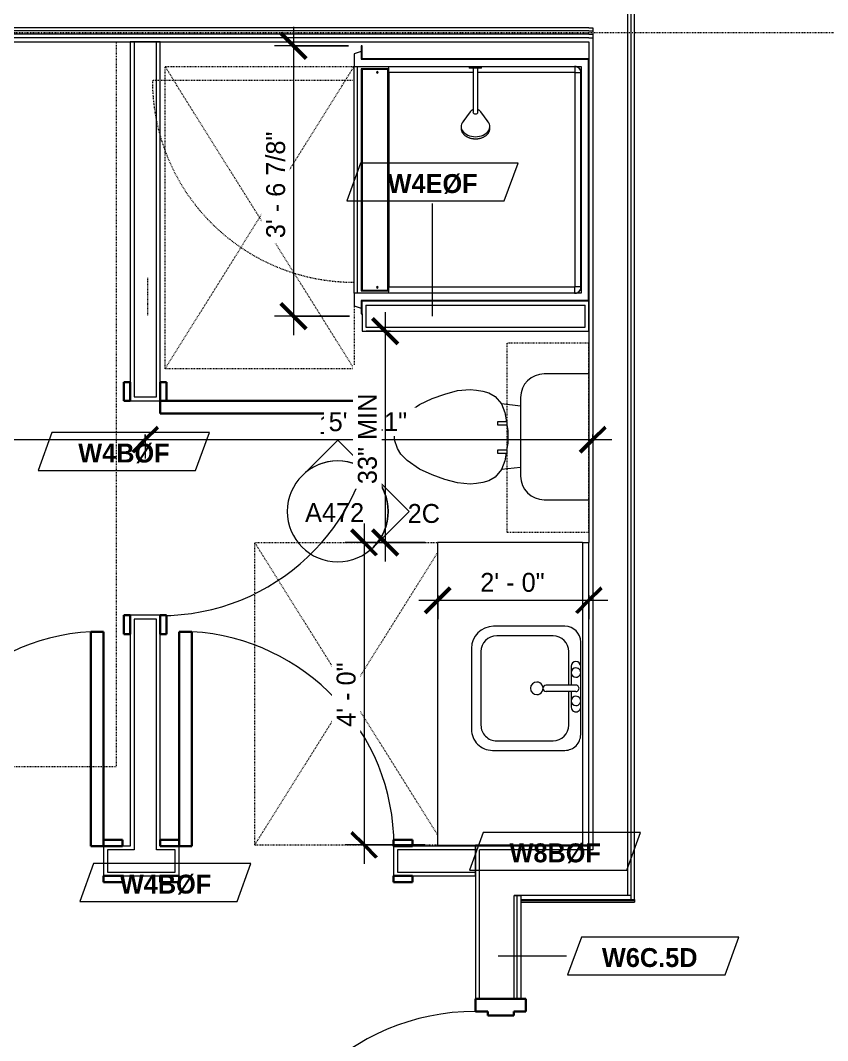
# Model space of a CAD drawing. Header units: inches. Extents: x -4010 to -1814, y 9846 to 12241.
# Drawn here: x -3577.5 to -3449.4, y 10387.3 to 10549.2 of the extents above; entities that cross this region are included whole.
import ezdxf

# ---------------------------------------------------------------- set-up
doc = ezdxf.new("R2010")
doc.units = ezdxf.units.IN
doc.header["$MEASUREMENT"] = 0
for name, pattern in [('Dash', [0.25, 0.125, -0.125]), ('Dash 3_32_', [0.1875, 0.09375, -0.09375]), ('Dash_2_', [0.25, 0.125, -0.125])]:
    doc.linetypes.add(name, pattern=pattern)
for name, color, linetype, lineweight in [('0-1', 7, 'Continuous', 5), ('0-2', 7, 'Continuous', 9), ('A-ANNO-DIMS', 211, 'Continuous', 9), ('A-ANNO-DIMS-32', 211, 'Continuous', 9), ('A-DETL-1', 90, 'Dash 3_32_', 18), ('A-DOOR-1', 7, 'Continuous', 9), ('A-DOOR-2', 10, 'Continuous', 30), ('A-DOOR-3', 31, 'Continuous', 9), ('A-DOOR-4', 31, 'Continuous', 30), ('A-DOOR-FRAM-2', 10, 'Continuous', 30), ('A-DOOR-FRAM-3', 31, 'Continuous', 30), ('A-GENM', 5, 'Continuous', 9), ('A-GENM-HDLN', 13, 'Dash', 9), ('A-WALL', 113, 'Continuous', 18), ('A-WALL-2', 250, 'Continuous', 18), ('A-WALL-3', 113, 'Continuous', 9), ('A-WALL-IDEN', 211, 'Continuous', 9), ('G-ANNO-SYMB-3', 111, 'Continuous', 9), ('G-ANNO-SYMB-4', 111, 'Dash_2_', 9), ('I-FURN', 30, 'Continuous', 9), ('I-FURN-HDLN', 30, 'Dash', 9), ('I-WALL-3', 7, 'Continuous', 9), ('I-WALL-4', 2, 'Continuous', 9), ('P-SANR-FIXT', 6, 'Continuous', 9), ('P-SANR-FIXT-HDLN', 131, 'Dash', 9), ('Q-CASE', 31, 'Continuous', 9), ('Q-CASE-3', 31, 'Dash', 9)]:
    doc.layers.add(name, color=color, linetype=linetype, lineweight=lineweight)
doc.styles.add('Century Gothic', font='ufonts.com_century-gothic.ttf', dxfattribs={"height": 3})
doc.styles.add('Century Gothic_B_1', font='GOTHICB.TTF', dxfattribs={"height": 3})
doc.dimstyles.new('OD_1__HACK_2', dxfattribs={"dimscale": 12, "dimtxt": 3.132505, "dimasz": 0.333333, "dimexe": 0.25, "dimexo": 0.166667, "dimgap": 0.041667, "dimtad": 1, "dimdec": 4, "dimrnd": 0.0625, "dimzin": 3, "dimdsep": 46, "dimlunit": 4, "dimtxsty": 'Century Gothic', "dimblk1": 'OBLIQUE', "dimblk2": 'OBLIQUE', "dimsah": 1, "dimcen": 0.09, "dimdle": 0.25, "dimazin": 0, "dimtfac": 1, "dimtdec": 4, "dimtix": 1, "dimtmove": 0, "dimatfit": 3, "dimfxl": 1, "dimtvp": 1, "dimtfill": 1, "dimfrac": 2, "dimtolj": 1, "dimtzin": 0, "dimarcsym": 2})
doc.dimstyles.new('OD_1__HACK_2_1', dxfattribs={"dimscale": 12, "dimtxt": 3.132505, "dimasz": 0.333333, "dimexe": 0.25, "dimexo": 0.166667, "dimgap": 0.041667, "dimtad": 1, "dimdec": 4, "dimrnd": 0.0625, "dimzin": 3, "dimdsep": 46, "dimlunit": 4, "dimtxsty": 'Century Gothic', "dimblk1": 'OBLIQUE', "dimblk2": 'OBLIQUE', "dimsah": 1, "dimcen": 0.09, "dimdle": 0.25, "dimazin": 0, "dimtfac": 1, "dimtdec": 4, "dimtix": 1, "dimtmove": 0, "dimatfit": 3, "dimfxl": 1, "dimtvp": 1, "dimtfill": 1, "dimfrac": 2, "dimtolj": 1, "dimtzin": 0, "dimarcsym": 2})

# ---------------------------------------------------------------- blocks, each defined once
blk = doc.blocks.new('Basic Wall _ INT - W8BØF - _5_8 GYP - 2X8 WOOD_BATT_ - 5_8 GYP_ - ___-2320037-UNIT PLANS - 1ST FLOOR')
at = {"layer": 'I-WALL-3'}
for p, q in [((-3505.3, 10418.29), (-3505.3, 10418.32)), ((-3487.3, 10418.29), (-3505.3, 10418.29)), ((-3505.3, 10418.21), (-3505.3, 10418.29)), ((-3505.3, 10418.16), (-3505.3, 10418.21))]:
    blk.add_line(p, q, dxfattribs=at)
blk = doc.blocks.new('Basic Wall _ INT - W8BØF - _5_8 GYP - 2X8 WOOD_BATT_ - 5_8 GYP_ - ___-2320036-UNIT PLANS - 1ST FLOOR')
at = {"layer": 'I-WALL-3'}
for p, q in [((-3498.05, 10409.54), (-3480.05, 10409.54)), ((-3498.05, 10409.25), (-3480.05, 10409.25)), ((-3480.05, 10409.66), (-3480.05, 10409.62)), ((-3480.05, 10409.62), (-3480.05, 10409.54)), ((-3480.05, 10409.54), (-3480.05, 10409.25))]:
    blk.add_line(p, q, dxfattribs=at)
blk = doc.blocks.new('HOLLOW METAL - UNIT DOOR-2191977-UNIT PLANS - 1ST FLOOR')
at = {"layer": 'A-DOOR-1'}
blk.add_arc((18, -3.875), 36, 180, 270, dxfattribs=at)
at = {"layer": 'A-DOOR-2'}
for p, q in [((16.25, -3.875), (18, -3.875)), ((16.25, -39.875), (16.25, -3.875)), ((18, -3.875), (18, -39.875)), ((18, -39.875), (16.25, -39.875))]:
    blk.add_line(p, q, dxfattribs=at)
at = {"layer": 'A-DOOR-FRAM-2'}
for p, q in [((-20, 4.125), (-18, 4.125)), ((-20, -3.875), (-20, 4.125)), ((-18, 4.125), (-18, 2.1875)), ((18, 4.125), (20, 4.125)), ((18, 2.1875), (18, 4.125)), ((20, 4.125), (20, -3.875)), ((-18, 2.1875), (-17.375, 2.1875)), ((-17.375, 2.1875), (-17.375, -1.9375)), ((17.375, 2.1875), (18, 2.1875)), ((17.375, -1.9375), (17.375, 2.1875)), ((-18, -1.9375), (-18, -3.875)), ((-17.375, -1.9375), (-18, -1.9375)), ((18, -1.9375), (17.375, -1.9375)), ((18, -3.875), (18, -1.9375)), ((-18, -3.875), (-20, -3.875)), ((20, -3.875), (18, -3.875))]:
    blk.add_line(p, q, dxfattribs=at)
blk = doc.blocks.new('CTR - 1st Phase - Common Walls_rvt-1-UNIT PLANS - 1ST FLOOR')
at = {"layer": 'A-WALL-2'}
for p, q in [((-3481.17, 10644.28), (-3481.17, 10418.16)), ((-3480.67, 10644.28), (-3480.67, 10418.16)), ((-3487.3, 10548), (-3823.82, 10548)), ((-3487.3, 10548), (-3486.67, 10548)), ((-3486.67, 10548), (-3486.67, 10547.5)), ((-3486.67, 10548), (-3486.67, 10547.5)), ((-3487.3, 10547.5), (-3823.82, 10547.5)), ((-3487.3, 10547), (-3823.82, 10547)), ((-3487.3, 10546.38), (-3823.82, 10546.38)), ((-3487.3, 10547.5), (-3486.67, 10547.5)), ((-3487.3, 10547), (-3486.67, 10547)), ((-3487.3, 10546.38), (-3486.67, 10546.38)), ((-3486.67, 10547.5), (-3486.67, 10547)), ((-3486.67, 10547.5), (-3486.67, 10547)), ((-3486.67, 10547), (-3486.67, 10546.38)), ((-3486.67, 10547), (-3486.67, 10546.38)), ((-3486.67, 10546.38), (-3486.67, 10418.16)), ((-3486.67, 10418.16), (-3486.67, 10417.54)), ((-3481.17, 10418.16), (-3481.17, 10417.54)), ((-3480.67, 10418.16), (-3480.67, 10410.29)), ((-3504.67, 10410.29), (-3504.67, 10417.54)), ((-3486.67, 10417.54), (-3504.67, 10417.54)), ((-3481.17, 10417.54), (-3481.17, 10410.29)), ((-3504.67, 10409.66), (-3504.67, 10410.29)), ((-3499.17, 10410.29), (-3498.67, 10410.29)), ((-3499.17, 10409.66), (-3499.17, 10410.29)), ((-3498.67, 10410.29), (-3499.17, 10410.29)), ((-3498.67, 10410.29), (-3498.05, 10410.29)), ((-3498.67, 10409.66), (-3498.67, 10410.29)), ((-3498.05, 10410.29), (-3498.67, 10410.29)), ((-3498.05, 10409.66), (-3498.05, 10410.29)), ((-3481.17, 10410.29), (-3498.05, 10410.29)), ((-3480.67, 10410.29), (-3481.17, 10410.29)), ((-3480.67, 10410.29), (-3481.17, 10410.29)), ((-3480.67, 10410.29), (-3480.67, 10409.66)), ((-3504.67, 10393.91), (-3504.67, 10409.66)), ((-3499.17, 10393.91), (-3499.17, 10409.66)), ((-3498.67, 10393.91), (-3498.67, 10409.66))]:
    blk.add_line(p, q, dxfattribs=at)
at = {"layer": 'I-WALL-3'}
for p, q in [((-3480.05, 10418.16), (-3480.05, 10644.28)), ((-3735.3, 10545.75), (-3487.3, 10545.75)), ((-3487.3, 10545.75), (-3487.3, 10543.11)), ((-3487.3, 10504.61), (-3487.3, 10466.33)), ((-3487.3, 10418.16), (-3505.3, 10418.16)), ((-3505.3, 10418.16), (-3505.3, 10417.54)), ((-3487.3, 10418.33), (-3487.3, 10418.16)), ((-3480.05, 10409.66), (-3480.05, 10418.16)), ((-3505.3, 10417.54), (-3505.3, 10409.66)), ((-3505.3, 10409.66), (-3505.3, 10393.91)), ((-3498.05, 10393.91), (-3498.05, 10409.66)), ((-3498.05, 10409.66), (-3480.67, 10409.66)), ((-3480.67, 10409.66), (-3480.05, 10409.66))]:
    blk.add_line(p, q, dxfattribs=at)
at = {"layer": '0-2'}
for name in ['Basic Wall _ INT - W8BØF - _5_8 GYP - 2X8 WOOD_BATT_ - 5_8 GYP_ - ___-2320037-UNIT PLANS - 1ST FLOOR', 'Basic Wall _ INT - W8BØF - _5_8 GYP - 2X8 WOOD_BATT_ - 5_8 GYP_ - ___-2320036-UNIT PLANS - 1ST FLOOR']:
    blk.add_blockref(name, (0, 0), dxfattribs=at)
at = {"layer": '0-2', "rotation": 270.0000000000063}
blk.add_blockref('HOLLOW METAL - UNIT DOOR-2191977-UNIT PLANS - 1ST FLOOR', (-3501.42, 10373.91), dxfattribs=at)
blk = doc.blocks.new('SWING - SINGLE - FLUSH - 2-10 x 6-8 - PRIVACY-3199405-UNIT PLANS - 1ST FLOOR')
at = {"layer": 'A-DOOR-3'}
blk.add_arc((17, -2.37), 34.07, 180, 266.6343, dxfattribs=at)
at = {"layer": 'A-DOOR-4'}
for p, q in [((15, -2.37), (15, -36.38)), ((17, -2.37), (15, -2.37)), ((17, -2.37), (17, -36.38)), ((17, -36.38), (15, -36.38))]:
    blk.add_line(p, q, dxfattribs=at)
at = {"layer": 'A-DOOR-FRAM-3'}
for p, q in [((-20, 2.38), (-20, 3.38)), ((-20, 3.38), (-17, 3.38)), ((-17, 3.38), (-17, 2.38)), ((17, 2.38), (17, 3.38)), ((17, 3.38), (20, 3.38)), ((20, 3.38), (20, 2.38)), ((-17, 2.38), (-20, 2.38)), ((20, 2.38), (17, 2.38)), ((-20, -2.37), (-17, -2.37)), ((-20, -3.37), (-20, -2.37)), ((-17, -2.37), (-17, -3.37)), ((17, -2.37), (20, -2.37)), ((17, -3.37), (17, -2.37)), ((20, -2.37), (20, -3.37)), ((-17, -3.37), (-20, -3.37)), ((20, -3.37), (17, -3.37))]:
    blk.add_line(p, q, dxfattribs=at)
blk = doc.blocks.new('SWING - SINGLE - FLUSH - 2-10 x 6-8 - PRIVACY-3199407-UNIT PLANS - 1ST FLOOR')
at = {"layer": 'A-DOOR-3'}
blk.add_arc((17, 2.37), 34.07, 93.3657, 180, dxfattribs=at)
at = {"layer": 'A-DOOR-4'}
for p, q in [((15, 2.37), (15, 36.38)), ((17, 36.38), (15, 36.38)), ((17, 2.37), (17, 36.38)), ((17, 2.37), (15, 2.37))]:
    blk.add_line(p, q, dxfattribs=at)
at = {"layer": 'A-DOOR-FRAM-3'}
for p, q in [((-17, 3.37), (-20, 3.37)), ((-20, 3.37), (-20, 2.37)), ((-17, 2.37), (-17, 3.37)), ((20, 3.37), (17, 3.37)), ((17, 3.37), (17, 2.37)), ((20, 2.37), (20, 3.37)), ((-20, 2.37), (-17, 2.37)), ((17, 2.37), (20, 2.37)), ((-17, -2.38), (-20, -2.38)), ((-20, -2.38), (-20, -3.38)), ((-17, -3.38), (-17, -2.38)), ((20, -2.38), (17, -2.38)), ((17, -2.38), (17, -3.38)), ((20, -3.38), (20, -2.38)), ((-20, -3.38), (-17, -3.38)), ((17, -3.38), (20, -3.38))]:
    blk.add_line(p, q, dxfattribs=at)
blk = doc.blocks.new('Bed-Standard - Queen 60_ x 79_-3761504-UNIT PLANS - 1ST FLOOR')
at = {"layer": 'I-FURN'}
for p, q in [((-19.31, 41.3), (40.69, 41.3)), ((-19.31, -37.7), (-19.31, 41.3)), ((40.69, 41.3), (40.69, -37.7)), ((40.69, -23.7), (-19.31, -17.13)), ((-16.31, -23.7), (37.69, -23.7)), ((-16.31, -35.7), (-16.31, -23.7)), ((37.69, -35.7), (37.69, -23.7)), ((-16.31, -35.7), (37.69, -35.7))]:
    blk.add_line(p, q, dxfattribs=at)
at = {"layer": 'I-FURN-HDLN'}
for p, q in [((-55.31, 77.3), (-16.31, 77.3)), ((-55.31, -37.7), (-55.31, 77.3)), ((-11.56, 77.3), (-4.23, 77.3)), ((23.02, 77.3), (58.69, 77.3)), ((63.44, 77.3), (64.69, 77.3)), ((64.69, 77.3), (64.69, -5.89)), ((64.69, -37.52), (64.69, -37.7))]:
    blk.add_line(p, q, dxfattribs=at)
blk = doc.blocks.new('M_Sink Vanity-Square - 500 x 440mm-1352614-UNIT PLANS - 1ST FLOOR')
at = {"layer": 'P-SANR-FIXT'}
for p, q in [((7.96, 7.09), (-6.72, 7.09)), ((3.62, 7.09), (-2.88, 7.09)), ((0.12, 5.22), (-5.22, 5.22)), ((-2.88, 5.59), (0.12, 5.59)), ((0.12, 6.33), (0.12, 1.59)), ((1.12, 6.33), (1.12, 1.59)), ((1.12, 5.59), (3.62, 5.59)), ((6.46, 5.22), (1.12, 5.22)), ((-9.22, 4.59), (-9.22, -6.73)), ((10.46, -6.91), (10.46, 4.59)), ((-7.72, 2.72), (-7.72, -6.23)), ((8.96, -6.23), (8.96, 2.72)), ((-5.22, -8.73), (6.46, -8.73)), ((-5.72, -10.23), (7.14, -10.23))]:
    blk.add_line(p, q, dxfattribs=at)
for centre, radius, start, end in [((-6.72, 4.59), 2.5, 90, 180), ((-2.88, 6.34), 0.75, 90, 270), ((-1.88, 6.34), 0.75, 360, 180), ((0.62, 6.33), 0.5, 360, 180), ((2.62, 6.34), 0.75, 360, 180), ((3.62, 6.34), 0.75, 270, 90), ((7.96, 4.59), 2.5, 360, 90), ((-5.22, 2.72), 2.5, 90, 180), ((-1.88, 6.34), 0.75, 180, 0), ((2.62, 6.34), 0.75, 180, 360), ((6.46, 2.72), 2.5, 0, 90), ((0.62, 0.13), 1, 360, 180), ((0.62, 0.13), 1, 180, 0), ((0.62, 1.59), 0.5, 180, 0), ((-5.22, -6.23), 2.5, 180, 270), ((6.46, -6.23), 2.5, 270, 0), ((-5.72, -6.73), 3.5, 180, 270), ((7.14, -6.91), 3.32, 270, 0)]:
    blk.add_arc(centre, radius, start, end, dxfattribs=at)
blk = doc.blocks.new('Toilet-Domestic-3D - Toilet-Domestic-3D-V69-UNIT PLANS - 1ST FLOOR')
at = {"layer": 'P-SANR-FIXT'}
for p, q in [((-2.74, 11), (-1.87, 11.5)), ((-1.87, 11.5), (-0.5, 12)), ((-0.5, 12), (0.5, 12)), ((0.5, 12), (1.87, 11.5)), ((1.87, 11.5), (2.74, 11)), ((-5.13, 8), (-3.74, 10)), ((-3.74, 10), (-2.74, 11)), ((2.74, 11), (3.74, 10)), ((3.74, 10), (5.13, 8)), ((-6.06, 6), (-5.13, 8)), ((5.13, 8), (6.06, 6)), ((-6.79, 4), (-6.06, 6)), ((6.06, 6), (6.79, 4)), ((-7.33, 1.99), (-6.79, 4)), ((6.79, 4), (7.33, 1.99)), ((-7.5, 0), (-7.33, 1.99)), ((7.33, 1.99), (7.5, 0)), ((-7.41, -1), (-7.5, 0)), ((-7.24, -2), (-7.41, -1)), ((7.41, -1), (7.24, -2)), ((7.5, 0), (7.41, -1)), ((-6.97, -3), (-7.24, -2)), ((-6.4, -4), (-6.97, -3)), ((6.97, -3), (6.4, -4)), ((7.24, -2), (6.97, -3)), ((-5.21, -5), (-6.4, -4)), ((6.4, -4), (5.21, -5)), ((-3.84, -5.5), (-5.21, -5)), ((-4.86, -8.02), (-5.21, -5)), ((-2.61, -5.72), (-3.84, -5.5)), ((-1, -6), (-2.12, -5.8)), ((1, -6), (-1, -6)), ((1.89, -5.84), (1, -6)), ((3.84, -5.5), (2.38, -5.76)), ((5.21, -5), (3.84, -5.5)), ((4.86, -8.02), (5.21, -5)), ((6.25, -8.02), (-6.25, -8.02)), ((-9.98, -11.75), (-9.98, -18.85)), ((9.98, -18.85), (9.98, -11.75))]:
    blk.add_line(p, q, dxfattribs=at)
for centre, start, end in [((-6.25, -11.75), 90, 180), ((6.25, -11.75), 0, 90)]:
    blk.add_arc(centre, 3.73, start, end, dxfattribs=at)
blk = doc.blocks.new('Bath Vanity - Bath Vanity 48_-2551079-UNIT PLANS - 1ST FLOOR')
at = {"layer": 'Q-CASE'}
for p, q in [((-23.26, -1), (-23.26, -24)), ((24.74, -24), (24.74, -1)), ((-23.26, -24), (24.74, -24))]:
    blk.add_line(p, q, dxfattribs=at)
blk = doc.blocks.new('ADA Clearances - 30_x48_-1721104-UNIT PLANS - 1ST FLOOR')
at = {"layer": 'A-GENM-HDLN'}
for p, q in [((15, 24), (-15, -24)), ((-15, 24), (15, -24)), ((-15, 14), (-15, 24)), ((-15, 24), (15, 24)), ((15, 24), (15, -24)), ((15, -24), (-15, -24))]:
    blk.add_line(p, q, dxfattribs=at)
blk = doc.blocks.new('ADA Clearances - 30_x48_-V70-UNIT PLANS - 1ST FLOOR')
at = {"layer": 'A-GENM-HDLN'}
for p, q in [((15, 24), (-14, -22.41)), ((-14, 24), (-10, 24)), ((-7, 24), (15, 24)), ((15, 24), (15, -24)), ((-14, 22.41), (15, -24)), ((15, -24), (-14, -24))]:
    blk.add_line(p, q, dxfattribs=at)
blk = doc.blocks.new('BATHROOM MIRROR - BATHROOM MIRROR 48_-3124766-UNIT PLANS - 1ST FLOOR')
at = {"layer": 'Q-CASE'}
for p, q in [((24.74, 24), (-23.26, 24)), ((-23.26, 23), (-23.26, 24)), ((-23.26, 23), (24.74, 23)), ((24.74, 24), (24.74, 23))]:
    blk.add_line(p, q, dxfattribs=at)
blk = doc.blocks.new('300 Series Wall Hung Cabinet_326 - 30_-2909952-UNIT PLANS - 1ST FLOOR')
at = {"layer": 'Q-CASE'}
for p, q in [((-2.5, -13.19), (-2.01, -13.19)), ((-2.5, -13.19), (-2.5, -14.69)), ((-2.01, -14.69), (-2.01, -13.19)), ((2, -13.19), (2.49, -13.19)), ((2, -13.19), (2, -14.69)), ((2.49, -14.69), (2.49, -13.19)), ((-2.5, -14.69), (-2.01, -14.69)), ((2, -14.69), (2.49, -14.69))]:
    blk.add_line(p, q, dxfattribs=at)
at = {"layer": 'Q-CASE-3'}
for p, q in [((15, -0.19), (-15, -0.19)), ((-15, -0.19), (-15, -13.19)), ((15, -13.19), (15, -0.19)), ((-15, -13.19), (15, -13.19))]:
    blk.add_line(p, q, dxfattribs=at)
blk = doc.blocks.new('4LBS24238A75FTB_V2 - 4LBS24238A75FTB_V2-3755113-UNIT PLANS - 1ST FLOOR')
at = {"layer": 'P-SANR-FIXT'}
for p, q in [((-0.75, 37.75), (-1.13, 36.62)), ((1.25, 37.75), (-0.75, 37.75)), ((1.25, 37.75), (37.25, 37.75)), ((1.25, 37.25), (1.25, 37.75)), ((1.25, 1.75), (1.25, 37.75)), ((37.25, 37.25), (1.25, 37.25)), ((37.25, 37.75), (37.25, 37.25)), ((39.25, 37.75), (37.25, 37.75)), ((37.25, 37.75), (37.25, 19.48)), ((39.63, 36.62), (39.25, 37.75)), ((0.12, 36.62), (-2.02, 36.62)), ((-2.02, 36.62), (-2.02, 36.5)), ((-2.02, 36.5), (0, 36.5)), ((0, 0.5), (0, 36.5)), ((0.12, 0.63), (0.12, 36.62)), ((1.62, 36.62), (1.62, 32.27)), ((36.88, 36.62), (1.62, 36.62)), ((36.75, 36.5), (1.75, 36.5)), ((1.75, 36.5), (1.75, 32.38)), ((36.75, 32.38), (36.75, 36.5)), ((36.88, 32.27), (36.88, 36.62)), ((40.52, 36.62), (38.38, 36.62)), ((38.38, 36.62), (38.38, 0.63)), ((38.5, 36.5), (38.5, 0.5)), ((38.5, 36.5), (40.52, 36.5)), ((40.52, 36.5), (40.52, 36.62)), ((1.75, 32.38), (36.75, 32.38)), ((2.2, 2.75), (2.2, 32.27)), ((36.3, 32.27), (2.2, 32.27)), ((36.3, 18.89), (36.3, 32.27)), ((36.3, 2.75), (36.3, 18.11)), ((37.25, 17.52), (37.25, 1.75)), ((37.25, 1.75), (1.25, 1.75)), ((1.28, 2.51), (1.3, 2.43)), ((1.4, 2.23), (1.42, 2.2)), ((1.51, 2.08), (1.58, 2.01)), ((1.7, 1.92), (1.73, 1.9)), ((1.93, 1.8), (2.01, 1.78)), ((2.25, 2.7), (36.25, 2.7)), ((2.25, 1.75), (2.25, 1.77)), ((2.25, 1.77), (36.25, 1.77)), ((36.25, 1.75), (36.25, 1.77)), ((36.49, 1.78), (36.57, 1.8)), ((36.77, 1.9), (36.8, 1.92)), ((36.92, 2.01), (36.99, 2.08)), ((37.08, 2.2), (37.1, 2.23)), ((37.2, 2.43), (37.22, 2.51)), ((38.5, 0.5), (0, 0.5)), ((38.38, 0.63), (0.12, 0.63))]:
    blk.add_line(p, q, dxfattribs=at)
for centre, radius, start, end in [((2.2, 34.06), 0.125, 0, 180), ((2.2, 34.06), 0.125, 180, 0), ((36.3, 34.06), 0.125, 0, 180), ((36.3, 34.06), 0.125, 180, 0), ((2.25, 2.75), 1, 180, 270), ((36.25, 2.75), 1, 270, 0)]:
    blk.add_arc(centre, radius, start, end, dxfattribs=at)
for centre, major_axis, start_param, end_param in [((2.2, 32.28), (-0.95, 0), 0, 1.570796), ((36.3, 32.28), (0.95, 0), 4.712389, 6.283185)]:
    blk.add_ellipse(centre, major_axis=major_axis, ratio=0.019505, start_param=start_param, end_param=end_param, dxfattribs=at)
for points, knots in [([(1.25, 2.77), (1.25, 2.77), (1.27, 2.76), (1.4, 2.76), (1.64, 2.75), (1.95, 2.75), (2.12, 2.75), (2.2, 2.75)], [-1, -1, -1, -1, -0.833333, -0.666667, -0.333333, -0.166667, 0, 0, 0, 0]), ([(1.25, 2.77), (1.25, 2.7), (1.26, 2.57), (1.34, 2.32), (1.52, 2.04), (1.8, 1.86), (2.05, 1.78), (2.18, 1.77), (2.25, 1.77)], [-1, -1, -1, -1, -0.875, -0.75, -0.5, -0.25, -0.125, 0, 0, 0, 0]), ([(1.59, 2), (1.54, 2.04), (1.47, 2.12), (1.41, 2.21), (1.38, 2.25)], [0.4611793, 0.4611793, 0.4611793, 0.4611793, 0.5714286, 0.6665731, 0.6665731, 0.6665731, 0.6665731]), ([(2.25, 1.75), (2.17, 1.75), (2.03, 1.77), (1.86, 1.82), (1.77, 1.87), (1.75, 1.88)], [0, 0, 0, 0, 0.1428571, 0.2857143, 0.3333068, 0.3333068, 0.3333068, 0.3333068]), ([(2.2, 2.75), (2.2, 2.74), (2.2, 2.74), (2.2, 2.73), (2.21, 2.72), (2.21, 2.72), (2.22, 2.71), (2.23, 2.71), (2.24, 2.7), (2.24, 2.7), (2.25, 2.7), (2.25, 2.7)], [-1, -1, -1, -1, -0.833333, -0.75, -0.666667, -0.583333, -0.416667, -0.291667, -0.208333, -0.083333, 0, 0, 0, 0]), ([(36.25, 1.77), (36.32, 1.77), (36.45, 1.78), (36.7, 1.86), (36.98, 2.04), (37.16, 2.32), (37.24, 2.57), (37.25, 2.7), (37.25, 2.77)], [-1, -1, -1, -1, -0.875, -0.75, -0.5, -0.25, -0.125, 0, 0, 0, 0]), ([(36.25, 2.7), (36.26, 2.7), (36.26, 2.7), (36.27, 2.7), (36.28, 2.71), (36.28, 2.71), (36.29, 2.72), (36.29, 2.73), (36.3, 2.74), (36.3, 2.74), (36.3, 2.75), (36.3, 2.75)], [-1, -1, -1, -1, -0.833333, -0.75, -0.666667, -0.583333, -0.416667, -0.291667, -0.208333, -0.083333, 0, 0, 0, 0]), ([(36.25, 1.8), (36.25, 1.82), (36.25, 1.91), (36.25, 2.14), (36.25, 2.45), (36.25, 2.62), (36.25, 2.7)], [-0.8333333, -0.8333333, -0.8333333, -0.8333333, -0.6666667, -0.3333333, -0.1666667, 0, 0, 0, 0]), ([(36.75, 1.88), (36.7, 1.85), (36.59, 1.8), (36.42, 1.76), (36.31, 1.75), (36.25, 1.75)], [0.6666667, 0.6666667, 0.6666667, 0.6666667, 0.7857143, 0.8928571, 1, 1, 1, 1]), ([(37.01, 2.1), (36.97, 2.05), (36.89, 1.97), (36.79, 1.91), (36.75, 1.88)], [0.4475924, 0.4475924, 0.4475924, 0.4475924, 0.5714286, 0.6665731, 0.6665731, 0.6665731, 0.6665731]), ([(37.19, 2.42), (37.18, 2.38), (37.16, 2.33), (37.13, 2.27), (37.12, 2.25)], [0.2174647, 0.2174647, 0.2174647, 0.2174647, 0.2857143, 0.3333068, 0.3333068, 0.3333068, 0.3333068])]:
    blk.add_open_spline(points, degree=3, knots=knots, dxfattribs=at)
for points in [[(1.25, 2.71), (1.25, 2.72), (1.25, 2.74), (1.25, 2.75)], [(1.38, 2.25), (1.37, 2.27), (1.36, 2.3), (1.35, 2.32)], [(1.75, 1.88), (1.71, 1.91), (1.67, 1.94), (1.63, 1.97)], [(2.25, 1.8), (2.25, 1.82), (2.25, 1.88), (2.25, 2.03), (2.25, 2.22), (2.25, 2.45), (2.25, 2.62), (2.25, 2.7)], [(37.25, 2.77), (37.25, 2.77), (37.23, 2.76), (37.13, 2.76), (36.98, 2.76), (36.78, 2.75), (36.55, 2.75), (36.38, 2.75), (36.3, 2.75)], [(37.12, 2.25), (37.09, 2.21), (37.07, 2.18), (37.04, 2.14)], [(37.25, 2.75), (37.25, 2.72), (37.25, 2.7), (37.25, 2.67)]]:
    blk.add_open_spline(points, degree=3, dxfattribs=at)
at = {"layer": 'P-SANR-FIXT-HDLN'}
blk.add_line((35, 37.75), (35, 69.75), dxfattribs=at)
blk.add_arc((35, 37.75), 32, 90, 180, dxfattribs=at)
blk = doc.blocks.new('Shower Head - Shower Head-3265626-UNIT PLANS - 1ST FLOOR')
at = {"layer": 'P-SANR-FIXT'}
for p, q in [((-0.98, 0), (-0.98, -0.26)), ((-0.98, 0), (0.98, 0)), ((0.98, -0.26), (0.98, 0)), ((0.98, -0.26), (-0.98, -0.26)), ((-0.39, -0.26), (-0.39, -1)), ((0.39, -1), (0.39, -0.26)), ((-0.39, -6.01), (-0.39, -7.27)), ((0.39, -7.27), (0.39, -6.01)), ((-0.84, -7.19), (-2.02, -8.78)), ((2.02, -8.78), (0.84, -7.19)), ((-2.28, -9.54), (-2.28, -9.81)), ((2.28, -9.81), (2.28, -9.54))]:
    blk.add_line(p, q, dxfattribs=at)
at = {"layer": 'P-SANR-FIXT', "flags": 128}
for points in [[(-0.39, -1), (-0.39, -1.29), (-0.39, -1.57), (-0.39, -1.85), (-0.39, -2.13), (-0.39, -2.41), (-0.39, -2.69), (-0.39, -2.96), (-0.39, -3.23), (-0.39, -3.5), (-0.39, -3.76), (-0.39, -4.02), (-0.39, -4.27), (-0.39, -4.52), (-0.39, -4.77), (-0.39, -5), (-0.39, -5.23), (-0.39, -5.46), (-0.39, -5.67), (-0.39, -5.88), (-0.39, -6.01)], [(0.39, -6.01), (0.39, -5.81), (0.39, -5.6), (0.39, -5.38), (0.39, -5.15), (0.39, -4.92), (0.39, -4.68), (0.39, -4.43), (0.39, -4.18), (0.39, -3.93), (0.39, -3.67), (0.39, -3.4), (0.39, -3.13), (0.39, -2.86), (0.39, -2.59), (0.39, -2.31), (0.39, -2.03), (0.39, -1.75), (0.39, -1.46), (0.39, -1.18), (0.39, -1)], [(-0.39, -6.87), (-0.43, -6.88), (-0.46, -6.9), (-0.49, -6.91), (-0.52, -6.93), (-0.55, -6.94), (-0.58, -6.96), (-0.61, -6.98), (-0.64, -7), (-0.67, -7.03), (-0.7, -7.05), (-0.73, -7.07), (-0.76, -7.1), (-0.78, -7.13), (-0.81, -7.16), (-0.83, -7.19), (-0.84, -7.19)], [(0.84, -7.19), (0.81, -7.16), (0.79, -7.13), (0.76, -7.1), (0.73, -7.08), (0.7, -7.05), (0.68, -7.03), (0.65, -7.01), (0.62, -6.98), (0.59, -6.97), (0.56, -6.95), (0.53, -6.93), (0.49, -6.91), (0.46, -6.9), (0.43, -6.89), (0.4, -6.87)], [(-2.28, -9.81), (-2.28, -9.88), (-2.28, -9.95), (-2.27, -10.02), (-2.25, -10.09), (-2.24, -10.16), (-2.21, -10.23), (-2.19, -10.3), (-2.16, -10.36), (-2.13, -10.43), (-2.09, -10.49), (-2.05, -10.55), (-2.01, -10.61), (-1.97, -10.67), (-1.92, -10.73), (-1.86, -10.79), (-1.81, -10.84), (-1.75, -10.89), (-1.69, -10.94), (-1.63, -10.99), (-1.57, -11.04), (-1.5, -11.08), (-1.43, -11.12), (-1.36, -11.16), (-1.28, -11.2), (-1.21, -11.24), (-1.13, -11.27), (-1.05, -11.3), (-0.97, -11.33), (-0.89, -11.36), (-0.81, -11.38), (-0.72, -11.4), (-0.64, -11.42), (-0.55, -11.44), (-0.47, -11.45), (-0.38, -11.46), (-0.29, -11.47), (-0.2, -11.48), (-0.11, -11.49), (-0.02, -11.49), (0, -11.49)], [(0, -11.49), (0.09, -11.49), (0.18, -11.48), (0.27, -11.48), (0.35, -11.47), (0.44, -11.46), (0.53, -11.44), (0.62, -11.43), (0.7, -11.41), (0.79, -11.39), (0.87, -11.36), (0.95, -11.34), (1.03, -11.31), (1.11, -11.28), (1.19, -11.25), (1.26, -11.21), (1.34, -11.17), (1.41, -11.13), (1.48, -11.09), (1.55, -11.05), (1.61, -11), (1.68, -10.95), (1.74, -10.9), (1.8, -10.85), (1.85, -10.8), (1.9, -10.74), (1.95, -10.69), (2, -10.63), (2.04, -10.57), (2.08, -10.51), (2.12, -10.44), (2.15, -10.38), (2.18, -10.31), (2.21, -10.25), (2.23, -10.18), (2.25, -10.11), (2.26, -10.04), (2.27, -9.97), (2.28, -9.9), (2.28, -9.83), (2.28, -9.81)]]:
    blk.add_lwpolyline(points, dxfattribs=at)
at = {"layer": 'P-SANR-FIXT'}
for centre, major_axis, start_param, end_param in [((0, -7.27), (0.394, 0), 3.141593, 4.712389), ((0, -7.27), (-0.394, 0), 1.570796, 3.141593), ((0, -9.54), (2.28, 0), 2.468394, 4.712389), ((0, -9.54), (-2.28, 0), 1.570796, 3.814791)]:
    blk.add_ellipse(centre, major_axis=major_axis, ratio=0.707107, start_param=start_param, end_param=end_param, dxfattribs=at)
blk = doc.blocks.new('Elevation - Filled Arrow-152140-UNIT PLANS - 1ST FLOOR')
at = {"layer": 'G-ANNO-SYMB-3'}
for start, end in [(360, 180), (180, 360)]:
    blk.add_arc((0, 0), 0.25, start, end, dxfattribs=at)
blk = doc.blocks.new('Elevation - Filled Arrow-151867-UNIT PLANS - 1ST FLOOR')
at = {"layer": 'G-ANNO-SYMB-3'}
for p, q in [((0, 0.3536), (-0.1768, 0.1768)), ((0.1768, 0.1768), (0, 0.3536))]:
    blk.add_line(p, q, dxfattribs=at)
blk.add_arc((0, 0), 0.25, 45, 135, dxfattribs=at)
blk = doc.blocks.new('DIMBLOCK55-UNIT PLANS - 1ST FLOOR')
at = {"layer": 'A-ANNO-DIMS-32', "lineweight": 50}
for p, q in [((-3522.97, 10466.33), (-3524.97, 10468.33)), ((-3522.97, 10466.33), (-3520.97, 10464.33)), ((-3522.97, 10418.33), (-3524.97, 10420.33)), ((-3522.97, 10418.33), (-3520.97, 10416.33))]:
    blk.add_line(p, q, dxfattribs=at)
at = {"layer": 'A-ANNO-DIMS-32'}
for p, q in [((-3522.97, 10469.33), (-3522.97, 10415.33)), ((-3513.29, 10466.33), (-3525.97, 10466.33)), ((-3522.97, 10466.33), (-3513.29, 10466.33)), ((-3513.29, 10418.33), (-3525.97, 10418.33)), ((-3522.97, 10418.33), (-3513.29, 10418.33))]:
    blk.add_line(p, q, dxfattribs=at)
at = {"layer": 'A-ANNO-DIMS-32', "color": 0, "insert": (-3527.32, 10437.08), "char_height": 3, "width": 12.5897, "attachment_point": 1, "rotation": 90, "line_spacing_factor": 0.984502, "style": 'Century Gothic', "bg_fill": 3, "box_fill_scale": 1.25, "bg_fill_color": 256, "bg_fill_true_color": 13158600, "bg_fill_transparency": 0}
blk.add_mtext('4\' - 0"', dxfattribs=at)
blk = doc.blocks.new('_Oblique')
at = {"color": 0, "linetype": 'ByBlock', "lineweight": -2}
blk.add_line((-0.5, -0.5), (0.5, 0.5), dxfattribs=at)
blk = doc.blocks.new('DIMBLOCK56-UNIT PLANS - 1ST FLOOR')
at = {"layer": 'A-ANNO-DIMS-32', "lineweight": 50}
for p, q in [((-3511.29, 10457.15), (-3509.29, 10459.15)), ((-3487.29, 10457.15), (-3485.29, 10459.15)), ((-3511.29, 10457.15), (-3513.29, 10455.15)), ((-3487.29, 10457.15), (-3489.29, 10455.15))]:
    blk.add_line(p, q, dxfattribs=at)
at = {"layer": 'A-ANNO-DIMS-32'}
for p, q in [((-3514.29, 10457.15), (-3484.29, 10457.15)), ((-3511.29, 10457.98), (-3511.29, 10454.15)), ((-3511.29, 10457.15), (-3511.29, 10457.98)), ((-3487.29, 10457.98), (-3487.29, 10454.15)), ((-3487.29, 10457.15), (-3487.29, 10457.98))]:
    blk.add_line(p, q, dxfattribs=at)
at = {"layer": 'A-ANNO-DIMS-32', "color": 0, "insert": (-3504.54, 10461.5), "char_height": 3, "width": 12.5897, "attachment_point": 1, "line_spacing_factor": 0.984502, "style": 'Century Gothic', "bg_fill": 3, "box_fill_scale": 1.25, "bg_fill_color": 256, "bg_fill_true_color": 13158600, "bg_fill_transparency": 0}
blk.add_mtext('2\' - 0"', dxfattribs=at)
blk = doc.blocks.new('DIMBLOCK167-UNIT PLANS - 1ST FLOOR')
at = {"layer": 'A-ANNO-DIMS-32', "lineweight": 50}
for p, q in [((-3678.67, 10482.65), (-3676.67, 10484.65)), ((-3557.67, 10482.65), (-3555.67, 10484.65)), ((-3678.67, 10482.65), (-3680.67, 10480.65)), ((-3557.67, 10482.65), (-3559.67, 10480.65))]:
    blk.add_line(p, q, dxfattribs=at)
at = {"layer": 'A-ANNO-DIMS-32'}
for p, q in [((-3678.67, 10483.47), (-3678.67, 10479.65)), ((-3678.67, 10482.65), (-3678.67, 10483.47)), ((-3557.67, 10483.47), (-3557.67, 10479.65)), ((-3557.67, 10482.65), (-3557.67, 10483.47)), ((-3681.67, 10482.65), (-3557.67, 10482.65))]:
    blk.add_line(p, q, dxfattribs=at)
at = {"layer": 'A-ANNO-DIMS-32', "color": 0, "insert": (-3624.58, 10486.99), "char_height": 3, "width": 15.394, "attachment_point": 1, "line_spacing_factor": 0.984502, "style": 'Century Gothic', "bg_fill": 3, "box_fill_scale": 1.25, "bg_fill_color": 256, "bg_fill_true_color": 13158600, "bg_fill_transparency": 0}
blk.add_mtext('10\' - 1"', dxfattribs=at)
blk = doc.blocks.new('DIMBLOCK168-UNIT PLANS - 1ST FLOOR')
at = {"layer": 'A-ANNO-DIMS-32', "lineweight": 50}
for p, q in [((-3557.67, 10482.65), (-3555.67, 10484.65)), ((-3486.67, 10482.65), (-3484.67, 10484.65)), ((-3557.67, 10482.65), (-3559.67, 10480.65)), ((-3486.67, 10482.65), (-3488.67, 10480.65))]:
    blk.add_line(p, q, dxfattribs=at)
at = {"layer": 'A-ANNO-DIMS-32'}
for p, q in [((-3557.67, 10483.47), (-3557.67, 10479.65)), ((-3557.67, 10482.65), (-3557.67, 10483.47)), ((-3486.67, 10483.47), (-3486.67, 10479.65)), ((-3486.67, 10482.65), (-3486.67, 10483.47)), ((-3557.67, 10482.65), (-3483.67, 10482.65))]:
    blk.add_line(p, q, dxfattribs=at)
at = {"layer": 'A-ANNO-DIMS-32', "color": 0, "insert": (-3528.59, 10486.99), "char_height": 3, "width": 15.394, "attachment_point": 1, "line_spacing_factor": 0.984502, "style": 'Century Gothic', "bg_fill": 3, "box_fill_scale": 1.25, "bg_fill_color": 256, "bg_fill_true_color": 13158600, "bg_fill_transparency": 0}
blk.add_mtext('5\' - 11"', dxfattribs=at)
blk = doc.blocks.new('DIMBLOCK343-UNIT PLANS - 1ST FLOOR')
at = {"layer": 'A-ANNO-DIMS-32'}
for p, q in [((-3519.61, 10502.86), (-3519.61, 10463.33)), ((-3518.78, 10499.86), (-3522.61, 10499.86)), ((-3519.61, 10499.86), (-3518.78, 10499.86)), ((-3513.3, 10466.33), (-3522.61, 10466.33)), ((-3519.61, 10466.33), (-3513.3, 10466.33))]:
    blk.add_line(p, q, dxfattribs=at)
at = {"layer": 'A-ANNO-DIMS-32', "lineweight": 50}
for p, q in [((-3519.61, 10499.86), (-3521.61, 10501.86)), ((-3519.61, 10499.86), (-3517.61, 10497.86)), ((-3519.61, 10466.33), (-3521.61, 10468.33)), ((-3519.61, 10466.33), (-3517.61, 10464.33))]:
    blk.add_line(p, q, dxfattribs=at)
at = {"layer": 'A-ANNO-DIMS-32', "color": 0, "insert": (-3523.95, 10475.59), "char_height": 3, "width": 18.0194, "attachment_point": 1, "rotation": 90, "line_spacing_factor": 0.984502, "style": 'Century Gothic', "bg_fill": 3, "box_fill_scale": 1.25, "bg_fill_color": 256, "bg_fill_true_color": 13158600, "bg_fill_transparency": 0}
blk.add_mtext('33" MIN', dxfattribs=at)
blk = doc.blocks.new('DIMBLOCK362-UNIT PLANS - 1ST FLOOR')
at = {"layer": 'A-ANNO-DIMS-32'}
for p, q in [((-3534.16, 10548.14), (-3534.16, 10499.24)), ((-3525.42, 10545.14), (-3537.16, 10545.14)), ((-3534.16, 10545.14), (-3525.42, 10545.14)), ((-3525.29, 10502.24), (-3537.16, 10502.24)), ((-3534.16, 10502.24), (-3525.29, 10502.24))]:
    blk.add_line(p, q, dxfattribs=at)
at = {"layer": 'A-ANNO-DIMS-32', "lineweight": 50}
for p, q in [((-3534.16, 10545.14), (-3536.16, 10547.14)), ((-3534.16, 10545.14), (-3532.16, 10543.14)), ((-3534.16, 10502.24), (-3536.16, 10504.24)), ((-3534.16, 10502.24), (-3532.16, 10500.24))]:
    blk.add_line(p, q, dxfattribs=at)
at = {"layer": 'A-ANNO-DIMS-32', "color": 0, "insert": (-3538.5, 10514.61), "char_height": 3, "width": 21.7784, "attachment_point": 1, "rotation": 90, "line_spacing_factor": 0.984502, "style": 'Century Gothic', "bg_fill": 3, "box_fill_scale": 1.25, "bg_fill_color": 256, "bg_fill_true_color": 13158600, "bg_fill_transparency": 0}
blk.add_mtext('3\' - 6 7/8"', dxfattribs=at)
blk = doc.blocks.new('Wall Tag - Arch Wall-3956453-UNIT PLANS - 1ST FLOOR')
at = {"layer": 'A-WALL-IDEN'}
for p, q in [((-0.3561, 0.0937), (-0.4244, -0.0937)), ((0.4244, 0.0937), (-0.3561, 0.0937)), ((0.3561, -0.0937), (0.4244, 0.0937)), ((-0.4244, -0.0937), (0.3561, -0.0937))]:
    blk.add_line(p, q, dxfattribs=at)

msp = doc.modelspace()

# ---------------------------------------------------------------- linework, layer by layer
at = {"layer": 'A-DETL-1'}
for p, q in [((-3557.29415, 10508.3144), (-3557.29415, 10502.3144)), ((-3486.67374, 10492.5894), (-3486.67374, 10482.5894))]:
    msp.add_line(p, q, dxfattribs=at)
at = {"layer": 'A-WALL'}
for p, q in [((-3559.41915, 10545.7519), (-3559.41915, 10489.4144)), ((-3555.91915, 10489.4144), (-3555.91915, 10545.7519)), ((-3522.66915, 10503.98979), (-3522.66915, 10500.48979)), ((-3522.66915, 10503.98979), (-3487.91915, 10503.98979)), ((-3487.91915, 10500.48979), (-3487.91915, 10503.98979)), ((-3522.66915, 10500.48979), (-3487.91915, 10500.48979)), ((-3559.41915, 10489.4144), (-3555.91915, 10489.4144)), ((-3559.41915, 10454.1644), (-3559.41915, 10417.5394)), ((-3555.91915, 10454.1644), (-3559.41915, 10454.1644)), ((-3555.91915, 10417.5394), (-3555.91915, 10454.1644)), ((-3563.66915, 10417.5394), (-3563.66915, 10414.0394)), ((-3559.41915, 10417.5394), (-3563.66915, 10417.5394)), ((-3552.91915, 10417.5394), (-3555.91915, 10417.5394)), ((-3552.91915, 10414.0394), (-3552.91915, 10417.5394)), ((-3505.29874, 10417.5394), (-3517.66915, 10417.5394)), ((-3517.66915, 10417.5394), (-3517.66915, 10414.0394)), ((-3563.66915, 10414.0394), (-3552.91915, 10414.0394)), ((-3517.66915, 10414.0394), (-3505.29874, 10414.0394))]:
    msp.add_line(p, q, dxfattribs=at)
at = {"layer": 'A-WALL-3'}
for p, q in [((-3555.29415, 10545.7519), (-3560.04415, 10545.7519)), ((-3560.04415, 10545.7519), (-3560.04415, 10488.7894)), ((-3555.29415, 10488.7894), (-3555.29415, 10545.7519)), ((-3560.04415, 10488.7894), (-3555.29415, 10488.7894)), ((-3555.29415, 10454.7894), (-3560.04415, 10454.7894)), ((-3560.04415, 10454.7894), (-3560.04415, 10418.1644)), ((-3555.29415, 10418.1644), (-3555.29415, 10454.7894)), ((-3560.04415, 10418.1644), (-3564.29415, 10418.1644)), ((-3564.29415, 10418.1644), (-3564.29415, 10413.4144)), ((-3552.29415, 10418.1644), (-3555.29415, 10418.1644)), ((-3552.29415, 10413.4144), (-3552.29415, 10418.1644)), ((-3505.29874, 10418.1644), (-3518.29415, 10418.1644)), ((-3518.29415, 10418.1644), (-3518.29415, 10413.4144)), ((-3505.29874, 10413.4144), (-3505.29874, 10418.1644)), ((-3564.29415, 10413.4144), (-3552.29415, 10413.4144)), ((-3518.29415, 10413.4144), (-3505.29874, 10413.4144))]:
    msp.add_line(p, q, dxfattribs=at)
at = {"layer": 'A-WALL-IDEN'}
msp.add_line((-3501.67374, 10400.72319), (-3490.83058, 10400.72319), dxfattribs=at)
at = {"layer": 'G-ANNO-SYMB-4'}
msp.add_line((-3435.32374, 10547.1894), (-3861.6491, 10547.1894), dxfattribs=at)
at = {"layer": 'I-WALL-4'}
for p, q in [((-3487.29415, 10499.86479), (-3487.29415, 10504.61479)), ((-3523.29415, 10502.59088), (-3523.29415, 10499.86479)), ((-3523.29415, 10499.86479), (-3487.29415, 10499.86479))]:
    msp.add_line(p, q, dxfattribs=at)

# ---------------------------------------------------------------- block references
at = {"layer": '0-1'}
msp.add_blockref('CTR - 1st Phase - Common Walls_rvt-1-UNIT PLANS - 1ST FLOOR', (0, 0), dxfattribs=at)
at = {"layer": 'A-DOOR-3'}
for p, rotation in [((-3557.66915, 10471.7894), 90.00000000000375), ((-3535.29415, 10415.7894), 180)]:
    msp.add_blockref('SWING - SINGLE - FLUSH - 2-10 x 6-8 - PRIVACY-3199405-UNIT PLANS - 1ST FLOOR', p, dxfattribs=dict(at, rotation=rotation))
msp.add_blockref('SWING - SINGLE - FLUSH - 2-10 x 6-8 - PRIVACY-3199407-UNIT PLANS - 1ST FLOOR', (-3581.29415, 10415.7894), dxfattribs=at)
at = {"layer": 'A-GENM', "rotation": 180}
for name, p in [('ADA Clearances - 30_x48_-1721104-UNIT PLANS - 1ST FLOOR', (-3539.54415, 10517.86479)), ('ADA Clearances - 30_x48_-V70-UNIT PLANS - 1ST FLOOR', (-3525.29874, 10442.32619))]:
    msp.add_blockref(name, p, dxfattribs=at)
at = {"layer": 'A-WALL-IDEN', "xscale": 31.99999999999999, "yscale": 31.99999999999999, "zscale": 31.99999999999999}
for p in [(-3492.67374, 10417.33241), (-3554.48394, 10412.37138), (-3477.09888, 10400.72319)]:
    msp.add_blockref('Wall Tag - Arch Wall-3956453-UNIT PLANS - 1ST FLOOR', p, dxfattribs=at)
at = {"layer": 'G-ANNO-SYMB-3', "xscale": 31.99999999999999, "yscale": 31.99999999999999, "zscale": 31.99999999999999}
for name in ['Elevation - Filled Arrow-151867-UNIT PLANS - 1ST FLOOR', 'Elevation - Filled Arrow-152140-UNIT PLANS - 1ST FLOOR']:
    msp.add_blockref(name, (-3527.15191, 10471.26111), dxfattribs=at)
at = {"layer": 'G-ANNO-SYMB-3', "extrusion": (0, 0, -1), "xscale": 31.99999999999999, "yscale": 31.99999999999999, "zscale": 31.99999999999999, "rotation": 89.99999999999991}
msp.add_blockref('Elevation - Filled Arrow-151867-UNIT PLANS - 1ST FLOOR', (3527.15191, 10471.26111), dxfattribs=at)
at = {"layer": 'I-FURN', "rotation": 180}
msp.add_blockref('Bed-Standard - Queen 60_ x 79_-3761504-UNIT PLANS - 1ST FLOOR', (-3617.60562, 10508.04698), dxfattribs=at)
at = {"layer": 'P-SANR-FIXT'}
for name, p, rotation in [('4LBS24238A75FTB_V2 - 4LBS24238A75FTB_V2-3755113-UNIT PLANS - 1ST FLOOR', (-3486.79415, 10504.61479), 90.00000000015837), ('Toilet-Domestic-3D - Toilet-Domestic-3D-V69-UNIT PLANS - 1ST FLOOR', (-3506.14996, 10483.09549), 89.99999999978981), ('M_Sink Vanity-Square - 500 x 440mm-1352614-UNIT PLANS - 1ST FLOOR', (-3495.69789, 10443.80568), 269.9999999997293)]:
    msp.add_blockref(name, p, dxfattribs=dict(at, rotation=rotation))
msp.add_blockref('Shower Head - Shower Head-3265626-UNIT PLANS - 1ST FLOOR', (-3505.29415, 10541.86479), dxfattribs=at)
at = {"layer": 'Q-CASE'}
for name, p, rotation in [('300 Series Wall Hung Cabinet_326 - 30_-2909952-UNIT PLANS - 1ST FLOOR', (-3487.11124, 10482.97049), 269.9999999999352), ('Bath Vanity - Bath Vanity 48_-2551079-UNIT PLANS - 1ST FLOOR', (-3487.29415, 10443.0639), 269.9999999997443), ('BATHROOM MIRROR - BATHROOM MIRROR 48_-3124766-UNIT PLANS - 1ST FLOOR', (-3511.29874, 10443.0639), 269.9999999999678)]:
    msp.add_blockref(name, p, dxfattribs=dict(at, rotation=rotation))

# ---------------------------------------------------------------- texts
at = {"layer": 'A-WALL-IDEN', "char_height": 3, "attachment_point": 1, "style": 'Century Gothic_B_1'}
for s, insert, width in [('W4EØF', (-3519.22413, 10524.77658), 17.069), ('W8BØF', (-3499.88966, 10418.57995), 17.372), ('W4BØF', (-3561.69986, 10413.61891), 17.372), ('W6C.5D', (-3485.23448, 10401.97072), 19.594)]:
    msp.add_mtext(s, dxfattribs=dict(at, insert=insert, width=width))
at = {"layer": 'G-ANNO-SYMB-3', "char_height": 3, "attachment_point": 1, "style": 'Century Gothic'}
for s, insert, width in [('1C', (-3530.14578, 10486.52646), 6.969), ('A472', (-3532.32785, 10472.56753), 12.221), ('2C', (-3516.05243, 10472.43311), 6.969)]:
    msp.add_mtext(s, dxfattribs=dict(at, insert=insert, width=width))

# ---------------------------------------------------------------- next in the draw order: dimensions: what is measured, and where the dimension line sits
at = {"layer": 'A-ANNO-DIMS'}
dim = msp.add_linear_dim(base=(-3557.66915, 10482.64607), p1=(-3678.66915, 10485.47449), p2=(-3557.66915, 10485.47449), dimstyle='OD_1__HACK_2', override={"dimpost": '<>', "dimfxl": 121}, dxfattribs=at)
dim.commit()
dim.dimension.update_dxf_attribs({"geometry": 'DIMBLOCK167-UNIT PLANS - 1ST FLOOR', "text_midpoint": (-3618.16915, 10484.72153)})
dim = msp.add_linear_dim(base=(-3522.97271, 10418.32619), p1=(-3511.29415, 10466.32619), p2=(-3511.29415, 10418.32619), angle=90, dimstyle='OD_1__HACK_2', override={"dimpost": '<>', "dimfxl": 48}, dxfattribs=at)
dim.commit()
dim.dimension.update_dxf_attribs({"geometry": 'DIMBLOCK55-UNIT PLANS - 1ST FLOOR', "text_midpoint": (-3525.04817, 10442.32619)})

# ---------------------------------------------------------------- next in the draw order: dimensions: what is measured, and where the dimension line sits
for base, p1, p2, override, picture, middle in [((-3486.67374, 10482.64607), (-3557.66915, 10485.47449), (-3486.67374, 10485.47449), {"dimpost": '<>', "dimfxl": 70.99541}, 'DIMBLOCK168-UNIT PLANS - 1ST FLOOR', (-3522.17144, 10484.6838)), ((-3487.29415, 10457.14974), (-3511.29415, 10459.97817), (-3487.29415, 10459.97817), {"dimpost": '<>', "dimfxl": 24}, 'DIMBLOCK56-UNIT PLANS - 1ST FLOOR', (-3499.29415, 10459.2252))]:
    dim = msp.add_linear_dim(base=base, p1=p1, p2=p2, dimstyle='OD_1__HACK_2', override=override, dxfattribs=at)
    dim.commit()
    dim.dimension.update_dxf_attribs({"geometry": picture, "text_midpoint": middle})

# ---------------------------------------------------------------- next in the draw order: block references
at = {"layer": 'A-WALL-IDEN', "xscale": 31.99999999999999, "yscale": 31.99999999999999, "zscale": 31.99999999999999}
msp.add_blockref('Wall Tag - Arch Wall-3956453-UNIT PLANS - 1ST FLOOR', (-3561.08716, 10480.77065), dxfattribs=at)

# ---------------------------------------------------------------- next in the draw order: texts
at = {"layer": 'A-WALL-IDEN', "insert": (-3568.30308, 10482.01818), "char_height": 3, "width": 17.372, "attachment_point": 1, "style": 'Century Gothic_B_1'}
msp.add_mtext('W4BØF', dxfattribs=at)

# ---------------------------------------------------------------- next in the draw order: dimensions: what is measured, and where the dimension line sits
at = {"layer": 'A-ANNO-DIMS'}
dim = msp.add_linear_dim(base=(-3519.6077, 10466.32619), p1=(-3516.77927, 10499.86479), p2=(-3511.29874, 10466.32619), angle=90, text='33" MIN', dimstyle='OD_1__HACK_2_1', override={"dimpost": '<>', "dimfxl": 33.983427}, dxfattribs=at)
dim.commit()
dim.dimension.update_dxf_attribs({"geometry": 'DIMBLOCK343-UNIT PLANS - 1ST FLOOR', "text_midpoint": (-3521.68316, 10483.09549)})

# ---------------------------------------------------------------- next in the draw order: linework, layer by layer
at = {"layer": 'A-WALL-IDEN'}
msp.add_line((-3512.12789, 10502.23979), (-3512.12789, 10520.11103), dxfattribs=at)

# ---------------------------------------------------------------- next in the draw order: dimensions: what is measured, and where the dimension line sits
at = {"layer": 'A-ANNO-DIMS'}
dim = msp.add_linear_dim(base=(-3534.15574, 10502.23979), p1=(-3523.41915, 10545.13869), p2=(-3523.29415, 10502.23979), angle=90, dimstyle='OD_1__HACK_2_1', override={"dimpost": '<>', "dimfxl": 42.899091}, dxfattribs=at)
dim.commit()
dim.dimension.update_dxf_attribs({"geometry": 'DIMBLOCK362-UNIT PLANS - 1ST FLOOR', "text_midpoint": (-3536.39741, 10523.68924)})

# ---------------------------------------------------------------- next in the draw order: block references
at = {"layer": 'A-WALL-IDEN', "xscale": 31.99999999999999, "yscale": 31.99999999999999, "zscale": 31.99999999999999}
msp.add_blockref('Wall Tag - Arch Wall-3956453-UNIT PLANS - 1ST FLOOR', (-3512.12789, 10523.52904), dxfattribs=at)

doc.saveas('drawing.dxf')
